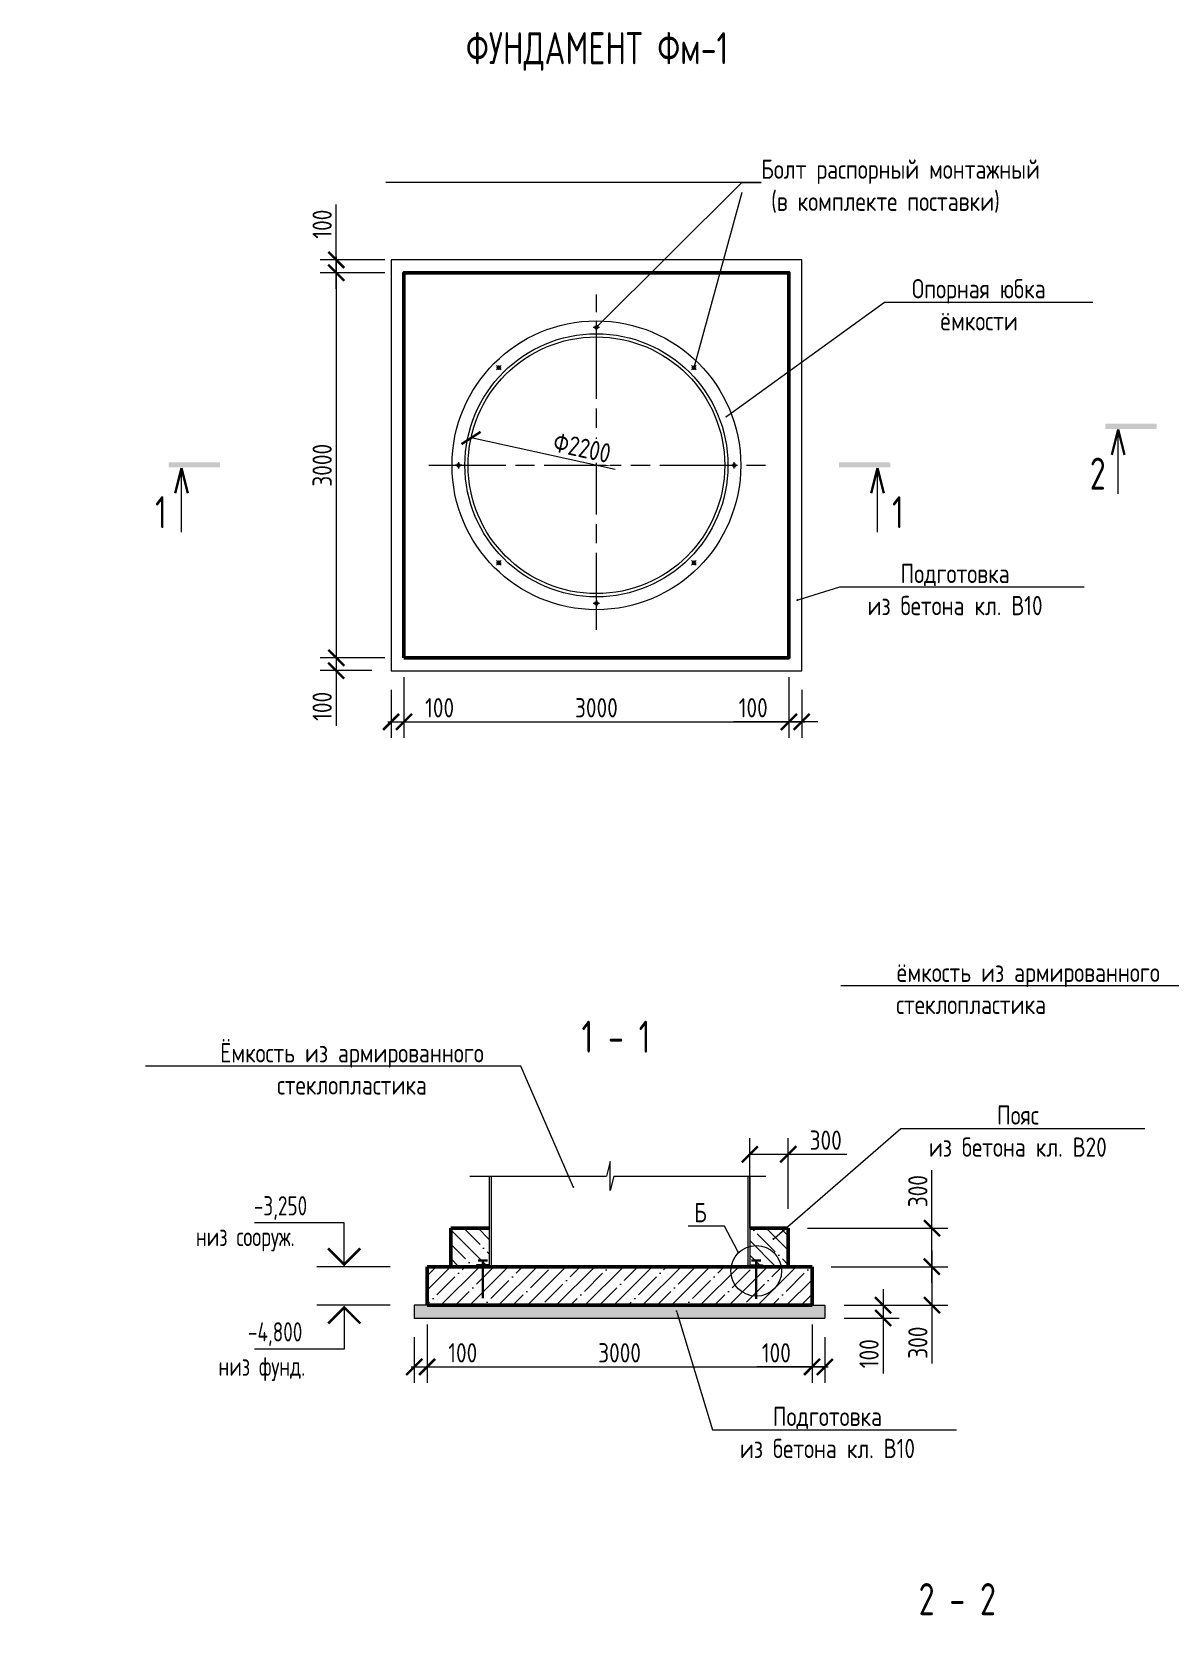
# Model space of a CAD drawing. Header units: millimetres. Extents: x 20530103 to 31271019, y 32092698 to 33532929.
# Drawn here: x 26195478 to 26213219, y 33004966 to 33029835 of the extents above; entities that cross this region are included whole.
import ezdxf
from ezdxf import colors
from ezdxf.entities.mleader import LeaderData, LeaderLine
from ezdxf.enums import TextEntityAlignment as Align
from ezdxf.lldxf.tags import DXFTag
from ezdxf.math import Vec2, Vec3

# ---------------------------------------------------------------- set-up
doc = ezdxf.new("R2010")
doc.units = ezdxf.units.MM
doc.linetypes.add('AM_ISO08W050', pattern=[18, 12, -1.5, 3, -1.5])
doc.styles.add('GOST 2.304', font='GOST.TTF')
tags = doc.linetypes.add('5-2', pattern=[3.5, 2.5, -1]).pattern_tags.tags
tags[6:7] = [DXFTag(74, 4), DXFTag(75, 0), DXFTag(340, '0'), DXFTag(46, 1.0), DXFTag(50, 0.0), DXFTag(44, 0.0), DXFTag(45, 0.0)]
tags[4:5] = [DXFTag(74, 4), DXFTag(75, 0), DXFTag(340, '0'), DXFTag(46, 1.0), DXFTag(50, 0.0), DXFTag(44, 0.0), DXFTag(45, 0.0)]
doc.dimstyles.new('м20', dxfattribs={"dimscale": 100, "dimtxt": 3, "dimasz": 2.5, "dimexe": 2.5, "dimexo": 3, "dimgap": 0.7, "dimtad": 1, "dimdec": 0, "dimlfac": 0.2, "dimtxsty": 'GOST 2.304', "dimblk": 'ARCHTICK', "dimcen": 2.5, "dimdle": 2.5, "dimclrd": 7, "dimclre": 7, "dimclrt": 256, "dimadec": 1, "dimazin": 0, "dimtfac": 1, "dimtdec": 0, "dimtmove": 0, "dimatfit": 3, "dimldrblk": 'NONE', "dimfxl": 1, "dimlwd": 20, "dimlwe": 20, "dimarcsym": 0})
doc.dimstyles.new('м50', dxfattribs={"dimscale": 100, "dimtxt": 3, "dimasz": 2.5, "dimexe": 2.5, "dimexo": 3, "dimgap": 0.7, "dimtad": 1, "dimdec": 0, "dimlfac": 0.5, "dimtxsty": 'GOST 2.304', "dimblk": 'ARCHTICK', "dimcen": 2.5, "dimdle": 2.5, "dimclrd": 7, "dimclre": 7, "dimclrt": 256, "dimadec": 1, "dimazin": 0, "dimtfac": 1, "dimtdec": 0, "dimtmove": 0, "dimatfit": 3, "dimldrblk": 'NONE', "dimfxl": 1, "dimlwd": 20, "dimlwe": 20, "dimarcsym": 0})
pattern_1 = [(135, (23667617, 33541170.13), (-224.506403, -224.506403), []), (135, (23667617, 33541394.64), (-224.506403, -224.506403), [396.875, -79.375, 0, -79.375])]

# ---------------------------------------------------------------- blocks, each defined once
blk = doc.blocks.new('_ArchTick')
at = {"color": 0, "linetype": 'ByBlock', "const_width": 0.15}
blk.add_lwpolyline([(-0.5, -0.5), (0.5, 0.5)], dxfattribs=at)
blk = doc.blocks.new('*D297')
at = {"color": 7, "linetype": 'Continuous', "lineweight": 20, "transparency": 16777216}
for p, q in [((26200222, 33026283), (26200222, 33027144)), ((26200977, 33026283), (26199972, 33026283)), ((26200222, 33025833), (26200222, 33026283)), ((26200977, 33026083), (26199972, 33026083))]:
    blk.add_line(p, q, dxfattribs=at)
at = {"color": 7, "linetype": 'Continuous', "lineweight": 20, "transparency": 16777216, "xscale": 250, "yscale": 250, "zscale": 250}
for p, rotation in [((26200222, 33026283), 90), ((26200222, 33026083), 270)]:
    blk.add_blockref('_ArchTick', p, dxfattribs=dict(at, rotation=rotation))
at = {"linetype": 'Continuous', "lineweight": 20, "transparency": 16777216, "insert": (26200002, 33026839), "char_height": 300, "attachment_point": 5, "rotation": 90, "style": 'GOST 2.304'}
blk.add_mtext('100', dxfattribs=at)
blk = doc.blocks.new('_None')
blk = doc.blocks.new('*D298')
at = {"color": 7, "linetype": 'Continuous', "lineweight": 20, "transparency": 16777216}
for p, q in [((26200977, 33020083), (26199972, 33020083)), ((26200222, 33020083), (26200222, 33019633)), ((26200777, 33019883), (26199972, 33019883)), ((26200222, 33019883), (26200222, 33019021))]:
    blk.add_line(p, q, dxfattribs=at)
at = {"color": 7, "linetype": 'Continuous', "lineweight": 20, "transparency": 16777216, "xscale": 250, "yscale": 250, "zscale": 250}
for p, rotation in [((26200222, 33020083), 90), ((26200222, 33019883), 270)]:
    blk.add_blockref('_ArchTick', p, dxfattribs=dict(at, rotation=rotation))
at = {"linetype": 'Continuous', "lineweight": 20, "transparency": 16777216, "insert": (26200002, 33019327), "char_height": 300, "attachment_point": 5, "rotation": 90, "style": 'GOST 2.304'}
blk.add_mtext('100', dxfattribs=at)
blk = doc.blocks.new('*D299')
at = {"color": 7, "linetype": 'Continuous', "lineweight": 20, "transparency": 16777216}
for p, q in [((26200222, 33026333), (26200222, 33019833)), ((26200977, 33026083), (26199972, 33026083)), ((26200977, 33020083), (26199972, 33020083))]:
    blk.add_line(p, q, dxfattribs=at)
at = {"color": 7, "linetype": 'Continuous', "lineweight": 20, "transparency": 16777216, "xscale": 250, "yscale": 250, "zscale": 250}
for p, rotation in [((26200222, 33026083), 90), ((26200222, 33020083), 270)]:
    blk.add_blockref('_ArchTick', p, dxfattribs=dict(at, rotation=rotation))
at = {"linetype": 'Continuous', "lineweight": 20, "transparency": 16777216, "insert": (26200002, 33023083), "char_height": 300, "attachment_point": 5, "rotation": 90, "style": 'GOST 2.304'}
blk.add_mtext('3000', dxfattribs=at)
blk = doc.blocks.new('*D300')
at = {"color": 7, "linetype": 'Continuous', "lineweight": 20, "transparency": 16777216}
for p, q in [((26201277, 33019783), (26201277, 33018835)), ((26201077, 33019583), (26201077, 33018835)), ((26201077, 33019085), (26201527, 33019085)), ((26201277, 33019085), (26202138, 33019085))]:
    blk.add_line(p, q, dxfattribs=at)
at = {"color": 7, "linetype": 'Continuous', "lineweight": 20, "transparency": 16777216, "xscale": 250, "yscale": 250, "zscale": 250, "rotation": 180}
blk.add_blockref('_ArchTick', (26201077, 33019085), dxfattribs=at)
at = {"color": 7, "linetype": 'Continuous', "lineweight": 20, "transparency": 16777216, "xscale": 250, "yscale": 250, "zscale": 250}
blk.add_blockref('_ArchTick', (26201277, 33019085), dxfattribs=at)
at = {"linetype": 'Continuous', "lineweight": 20, "transparency": 16777216, "insert": (26201833, 33019305), "char_height": 300, "attachment_point": 5, "style": 'GOST 2.304'}
blk.add_mtext('100', dxfattribs=at)
blk = doc.blocks.new('*D301')
at = {"color": 7, "linetype": 'Continuous', "lineweight": 20, "transparency": 16777216}
for p, q in [((26207277, 33019783), (26207277, 33018835)), ((26207477, 33019583), (26207477, 33018835)), ((26207277, 33019085), (26206416, 33019085)), ((26207727, 33019085), (26207277, 33019085))]:
    blk.add_line(p, q, dxfattribs=at)
at = {"color": 7, "linetype": 'Continuous', "lineweight": 20, "transparency": 16777216, "xscale": 250, "yscale": 250, "zscale": 250, "rotation": 180}
blk.add_blockref('_ArchTick', (26207277, 33019085), dxfattribs=at)
at = {"color": 7, "linetype": 'Continuous', "lineweight": 20, "transparency": 16777216, "xscale": 250, "yscale": 250, "zscale": 250}
blk.add_blockref('_ArchTick', (26207477, 33019085), dxfattribs=at)
at = {"linetype": 'Continuous', "lineweight": 20, "transparency": 16777216, "insert": (26206721, 33019305), "char_height": 300, "attachment_point": 5, "style": 'GOST 2.304'}
blk.add_mtext('100', dxfattribs=at)
blk = doc.blocks.new('*D302')
at = {"color": 7, "linetype": 'Continuous', "lineweight": 20, "transparency": 16777216}
for p, q in [((26201277, 33019783), (26201277, 33018835)), ((26207277, 33019783), (26207277, 33018835)), ((26201027, 33019085), (26207527, 33019085))]:
    blk.add_line(p, q, dxfattribs=at)
at = {"color": 7, "linetype": 'Continuous', "lineweight": 20, "transparency": 16777216, "xscale": 250, "yscale": 250, "zscale": 250, "rotation": 180}
blk.add_blockref('_ArchTick', (26201277, 33019085), dxfattribs=at)
at = {"color": 7, "linetype": 'Continuous', "lineweight": 20, "transparency": 16777216, "xscale": 250, "yscale": 250, "zscale": 250}
blk.add_blockref('_ArchTick', (26207277, 33019085), dxfattribs=at)
at = {"linetype": 'Continuous', "lineweight": 20, "transparency": 16777216, "insert": (26204277, 33019305), "char_height": 300, "attachment_point": 5, "style": 'GOST 2.304'}
blk.add_mtext('3000', dxfattribs=at)
blk = doc.blocks.new('_Dot')
at = {"color": 0, "linetype": 'ByBlock', "lineweight": -2}
blk.add_line((-0.5, 0), (-1, 0), dxfattribs=at)
at = {"color": 0, "linetype": 'ByBlock', "const_width": 0.5}
blk.add_lwpolyline([(-0.25, 0, 1), (0.25, 0, 1)], format="xyb", close=True, dxfattribs=at)
blk = doc.blocks.new('*D320')
at = {"color": 7, "linetype": 'Continuous', "lineweight": 20, "transparency": 16777216}
for p, q in [((26201638, 33009697), (26201638, 33008785)), ((26207638, 33009697), (26207638, 33008785)), ((26201388, 33009035), (26207888, 33009035))]:
    blk.add_line(p, q, dxfattribs=at)
at = {"color": 7, "linetype": 'Continuous', "lineweight": 20, "transparency": 16777216, "xscale": 250, "yscale": 250, "zscale": 250, "rotation": 180}
blk.add_blockref('_ArchTick', (26201638, 33009035), dxfattribs=at)
at = {"color": 7, "linetype": 'Continuous', "lineweight": 20, "transparency": 16777216, "xscale": 250, "yscale": 250, "zscale": 250}
blk.add_blockref('_ArchTick', (26207638, 33009035), dxfattribs=at)
at = {"linetype": 'Continuous', "lineweight": 20, "transparency": 16777216, "insert": (26204638, 33009255), "char_height": 300, "attachment_point": 5, "style": 'GOST 2.304'}
blk.add_mtext('3000', dxfattribs=at)
blk = doc.blocks.new('*D321')
at = {"color": 7, "linetype": 'Continuous', "lineweight": 20, "transparency": 16777216}
for p, q in [((26207638, 33009697), (26207638, 33008785)), ((26207838, 33009497), (26207838, 33008785)), ((26207638, 33009035), (26206777, 33009035)), ((26207838, 33009035), (26207388, 33009035))]:
    blk.add_line(p, q, dxfattribs=at)
at = {"color": 7, "linetype": 'Continuous', "lineweight": 20, "transparency": 16777216, "xscale": 250, "yscale": 250, "zscale": 250, "rotation": 180}
blk.add_blockref('_ArchTick', (26207638, 33009035), dxfattribs=at)
at = {"color": 7, "linetype": 'Continuous', "lineweight": 20, "transparency": 16777216, "xscale": 250, "yscale": 250, "zscale": 250}
blk.add_blockref('_ArchTick', (26207838, 33009035), dxfattribs=at)
at = {"linetype": 'Continuous', "lineweight": 20, "transparency": 16777216, "insert": (26207082, 33009255), "char_height": 300, "attachment_point": 5, "style": 'GOST 2.304'}
blk.add_mtext('100', dxfattribs=at)
blk = doc.blocks.new('*D322')
at = {"color": 7, "linetype": 'Continuous', "lineweight": 20, "transparency": 16777216}
for p, q in [((26201638, 33009697), (26201638, 33008785)), ((26201438, 33009497), (26201438, 33008785)), ((26201438, 33009035), (26201888, 33009035)), ((26201638, 33009035), (26202500, 33009035))]:
    blk.add_line(p, q, dxfattribs=at)
at = {"color": 7, "linetype": 'Continuous', "lineweight": 20, "transparency": 16777216, "xscale": 250, "yscale": 250, "zscale": 250, "rotation": 180}
blk.add_blockref('_ArchTick', (26201438, 33009035), dxfattribs=at)
at = {"color": 7, "linetype": 'Continuous', "lineweight": 20, "transparency": 16777216, "xscale": 250, "yscale": 250, "zscale": 250}
blk.add_blockref('_ArchTick', (26201638, 33009035), dxfattribs=at)
at = {"linetype": 'Continuous', "lineweight": 20, "transparency": 16777216, "insert": (26202194, 33009255), "char_height": 300, "attachment_point": 5, "style": 'GOST 2.304'}
blk.add_mtext('100', dxfattribs=at)
blk = doc.blocks.new('*D323')
at = {"color": 7, "linetype": 'Continuous', "lineweight": 20, "transparency": 16777216}
for p, q in [((26209507, 33010847), (26209507, 33009997)), ((26207938, 33010597), (26209757, 33010597)), ((26208138, 33009997), (26209757, 33009997)), ((26209507, 33009997), (26209507, 33009086))]:
    blk.add_line(p, q, dxfattribs=at)
at = {"color": 7, "linetype": 'Continuous', "lineweight": 20, "transparency": 16777216, "xscale": 250, "yscale": 250, "zscale": 250}
for p, rotation in [((26209507, 33010597), 90), ((26209507, 33009997), 270)]:
    blk.add_blockref('_ArchTick', p, dxfattribs=dict(at, rotation=rotation))
at = {"linetype": 'Continuous', "lineweight": 20, "transparency": 16777216, "insert": (26209287, 33009413), "char_height": 300, "attachment_point": 5, "rotation": 90, "style": 'GOST 2.304'}
blk.add_mtext('300', dxfattribs=at)
blk = doc.blocks.new('*D303')
at = {"color": 7, "linetype": 'Continuous', "lineweight": 20, "transparency": 16777216}
for p, q in [((26208746, 33010247), (26208746, 33009797)), ((26208138, 33009997), (26208996, 33009997)), ((26208138, 33009797), (26208996, 33009797)), ((26208746, 33009797), (26208746, 33008935))]:
    blk.add_line(p, q, dxfattribs=at)
at = {"color": 7, "linetype": 'Continuous', "lineweight": 20, "transparency": 16777216, "xscale": 250, "yscale": 250, "zscale": 250}
for p, rotation in [((26208746, 33009997), 90), ((26208746, 33009797), 270)]:
    blk.add_blockref('_ArchTick', p, dxfattribs=dict(at, rotation=rotation))
at = {"linetype": 'Continuous', "lineweight": 20, "transparency": 16777216, "insert": (26208526, 33009241), "char_height": 300, "attachment_point": 5, "rotation": 90, "style": 'GOST 2.304'}
blk.add_mtext('100', dxfattribs=at)
blk = doc.blocks.new('*D304')
at = {"color": 7, "linetype": 'Continuous', "lineweight": 20, "transparency": 16777216}
for p, q in [((26209507, 33011197), (26209507, 33012101)), ((26207568, 33011197), (26209757, 33011197)), ((26209507, 33010347), (26209507, 33011197)), ((26207938, 33010597), (26209757, 33010597))]:
    blk.add_line(p, q, dxfattribs=at)
at = {"color": 7, "linetype": 'Continuous', "lineweight": 20, "transparency": 16777216, "xscale": 250, "yscale": 250, "zscale": 250}
for p, rotation in [((26209507, 33011197), 90), ((26209507, 33010597), 270)]:
    blk.add_blockref('_ArchTick', p, dxfattribs=dict(at, rotation=rotation))
at = {"linetype": 'Continuous', "lineweight": 20, "transparency": 16777216, "insert": (26209287, 33011774), "char_height": 300, "attachment_point": 5, "rotation": 90, "style": 'GOST 2.304'}
blk.add_mtext('300', dxfattribs=at)
blk = doc.blocks.new('*D305')
at = {"color": 7, "linetype": 'Continuous', "lineweight": 20, "transparency": 16777216}
for p, q in [((26206668, 33011197), (26206668, 33012598)), ((26207268, 33011497), (26207268, 33012598)), ((26206668, 33012348), (26207518, 33012348)), ((26207268, 33012348), (26208179, 33012348))]:
    blk.add_line(p, q, dxfattribs=at)
at = {"color": 7, "linetype": 'Continuous', "lineweight": 20, "transparency": 16777216, "xscale": 250, "yscale": 250, "zscale": 250, "rotation": 180}
blk.add_blockref('_ArchTick', (26206668, 33012348), dxfattribs=at)
at = {"color": 7, "linetype": 'Continuous', "lineweight": 20, "transparency": 16777216, "xscale": 250, "yscale": 250, "zscale": 250}
blk.add_blockref('_ArchTick', (26207268, 33012348), dxfattribs=at)
at = {"linetype": 'Continuous', "lineweight": 20, "transparency": 16777216, "insert": (26207851, 33012568), "char_height": 300, "attachment_point": 5, "style": 'GOST 2.304'}
blk.add_mtext('300', dxfattribs=at)
blk = doc.blocks.new('отметка уровня')
at = {"lineweight": 20}
for p, q in [((1838344, -451214), (1838344, -450564)), ((1838344, -450564), (1839744, -450564))]:
    blk.add_line(p, q, dxfattribs=at)
at = {"color": 0, "const_width": 40}
blk.add_lwpolyline([(1838094, -450964), (1838344, -451214), (1838594, -450964)], dxfattribs=at)
blk = doc.blocks.new('*D318')
at = {"color": 7, "linetype": 'Continuous', "lineweight": 20, "transparency": 16777216}
blk.add_line((26204568, 33023019), (26202323, 33023508), dxfattribs=at)
at = {"color": 7, "linetype": 'Continuous', "lineweight": 20, "transparency": 16777216, "xscale": 250, "yscale": 250, "zscale": 250, "rotation": 167.7305021859053}
blk.add_blockref('_ArchTick', (26202323, 33023508), dxfattribs=at)
at = {"linetype": 'Continuous', "lineweight": 20, "transparency": 16777216, "insert": (26204054, 33023356), "char_height": 300, "attachment_point": 5, "rotation": 347.7305, "style": 'GOST 2.304', "bg_fill": 3, "box_fill_scale": 1.1, "bg_fill_color": 256, "bg_fill_true_color": 13158600, "bg_fill_transparency": 0}
blk.add_mtext('Ф2200', dxfattribs=at)

msp = doc.modelspace()

# ---------------------------------------------------------------- hatches: boundary and pattern name
at = {"linetype": 'Continuous', "lineweight": 20}
h = msp.add_hatch(color=7, dxfattribs=at)
h.dxf.hatch_style = 1
h.paths.add_polyline_path([(26212210.9945, 33023729.9316), (26212210.9945, 33023649.9316), (26213010.9945, 33023649.9316), (26213010.9945, 33023729.9316)])
h = msp.add_hatch(color=7, dxfattribs=at)
h.dxf.hatch_style = 1
h.paths.add_polyline_path([(26197609.1665, 33023128.8992), (26197609.1665, 33023048.8992), (26198409.1665, 33023048.8992), (26198409.1665, 33023128.8992)])
h = msp.add_hatch(color=7, dxfattribs=at)
h.dxf.hatch_style = 1
h.paths.add_polyline_path([(26208857.568, 33023128.8992), (26208857.568, 33023048.8992), (26208057.568, 33023048.8992), (26208057.568, 33023128.8992)])
at = {"linetype": 'Continuous', "lineweight": 13}
h = msp.add_hatch(dxfattribs=at)
h.set_pattern_fill('ANSI35', scale=50, angle=90)
h.set_pattern_definition(pattern_1)
h.paths.add_polyline_path([(26202608.1048, 33011196.7247), (26202608.1048, 33010626.7247), (26202408.1048, 33010626.7247), (26202408.1048, 33010596.7247), (26202008.1048, 33010596.7247), (26202008.1048, 33011196.7247)])
h = msp.add_hatch(dxfattribs=at)
h.set_pattern_fill('ANSI35', scale=50, angle=90)
h.set_pattern_definition(pattern_1)
h.paths.add_polyline_path([(26206668.1048, 33011196.7247), (26206668.1048, 33010626.7247), (26206868.1048, 33010626.7247), (26206868.1048, 33010596.7247), (26207268.1048, 33010596.7247), (26207268.1048, 33011196.7247)])
h = msp.add_hatch(dxfattribs=at)
h.set_pattern_fill('ANSI35', scale=50)
h.set_pattern_definition([(45, (23667617, 33541170.13), (-224.506403, 224.506403), []), (45, (23667841.5, 33541170.13), (-224.506403, 224.506403), [396.875, -79.375, 0, -79.375])])
h.paths.add_polyline_path([(26201638.1048, 33010596.7247), (26201638.1048, 33009996.7247), (26207638.1048, 33009996.7247), (26207638.1048, 33010596.7247)])
at = {"linetype": 'Continuous', "lineweight": 15}
h = msp.add_hatch(dxfattribs=at)
h.set_pattern_fill('AR-CONC', scale=1.5)
h.set_pattern_definition([(50, (24230522.67, 33351471.94), (273.277003, -23.908628), [28.575, -314.325]), (355, (24230522.67, 33351471.94), (-52.865132, 286.585268), [22.86, -251.460876]), (100.451445, (24230545.44, 33351469.95), (220.41187, 262.676628), [24.285013, -267.135367]), (46.1842, (24230522.67, 33351548.14), (406.61856, -63.06349), [42.8625, -471.4875]), (96.635558, (24230556.56, 33351542.9), (356.1062, 371.13919), [36.427535, -400.70341]), (351.18415, (24230522.67, 33351548.14), (356.1062, 371.13919), [34.28995, -377.1896]), (21, (24230560.77, 33351529.1), (227.421587, -153.397797), [28.575, -314.325]), (326, (24230560.77, 33351529.1), (92.703043, 276.28195), [22.86, -251.46]), (71.451445, (24230579.72, 33351516.3), (320.12463, 122.884153), [24.285013, -267.134906]), (37.5, (24230522.67, 33351471.94), (4.632905, 126.8325583), [0, -248.412, 0, -255.27, 0, -252.4125]), (7.5, (24230522.67, 33351471.94), (100.229494, 150.270862), [0, -145.542, 0, -242.697, 0, -96.2025]), (327.5, (24230437.71, 33351471.94), (203.385893, -8.593116), [0, -95.25, 0, -297.18, 0, -394.335]), (317.5, (24230399.6, 33351471.94), (222.193772, 38.139737), [0, -123.825, 0, -197.358, 0, -280.035])])
h.paths.add_polyline_path([(26207838.1048, 33009796.7247), (26207838.1048, 33009996.7247), (26207638.1048, 33009996.7247), (26201638.1048, 33009996.7247), (26201438.1048, 33009996.7247), (26201438.1048, 33009796.7247)])

# ---------------------------------------------------------------- linework, layer by layer
at = {"color": 7, "linetype": 'Continuous', "lineweight": 20}
for p, q in [((26206545.6976, 33027333.3083), (26205797.2294, 33024603.1313)), ((26204226.9498, 33025232.8517), (26204326.9498, 33025232.8517)), ((26204276.9498, 33025182.8517), (26204276.9498, 33025282.8517)), ((26202792.0256, 33024638.4866), (26202721.3149, 33024567.776)), ((26202792.0256, 33024567.776), (26202721.3149, 33024638.4866)), ((26205761.8741, 33024638.4866), (26205832.5848, 33024567.776)), ((26205761.8741, 33024567.776), (26205832.5848, 33024638.4866)), ((26212410.9945, 33022639.5353), (26212410.9945, 33023639.5353)), ((26197809.1665, 33022038.5029), (26197809.1665, 33023038.5029)), ((26202176.9498, 33023082.8517), (26202076.9498, 33023082.8517)), ((26202126.9498, 33023132.8517), (26202126.9498, 33023032.8517)), ((26206376.9498, 33023082.8517), (26206476.9498, 33023082.8517)), ((26206426.9498, 33023032.8517), (26206426.9498, 33023132.8517)), ((26208657.568, 33022038.5029), (26208657.568, 33023038.5029)), ((26202792.0256, 33021527.2168), (26202721.3149, 33021597.9275)), ((26202792.0256, 33021597.9275), (26202721.3149, 33021527.2168)), ((26205761.8741, 33021527.2168), (26205832.5848, 33021597.9275)), ((26205761.8741, 33021597.9275), (26205832.5848, 33021527.2168)), ((26204276.9498, 33020982.8517), (26204276.9498, 33020882.8517)), ((26204226.9498, 33020932.8517), (26204326.9498, 33020932.8517)), ((26202303.593, 33012009.4669), (26204435.0176, 33012009.4669)), ((26204547.2442, 33012009.4669), (26206919.2253, 33012009.4669)), ((26201061.701, 33010596.7247), (26199919.2643, 33010596.7247)), ((26201061.701, 33009996.7247), (26199919.2643, 33009996.7247)), ((26201638.1048, 33009996.7247), (26201438.1048, 33009996.7247)), ((26201438.1048, 33009996.7247), (26201438.1048, 33009796.7247)), ((26201438.1048, 33009796.7247), (26207838.1048, 33009796.7247)), ((26207638.1048, 33009996.7247), (26207838.1048, 33009996.7247)), ((26207838.1048, 33009996.7247), (26207838.1048, 33009796.7247))]:
    msp.add_line(p, q, dxfattribs=at)
at = {"color": 7, "linetype": 'AM_ISO08W050', "lineweight": 20, "ltscale": 100}
for p, q in [((26204276.9498, 33020516.9216), (26204276.9498, 33025741.4994)), ((26201664.7178, 33023082.8517), (26206924.4537, 33023082.8517))]:
    msp.add_line(p, q, dxfattribs=at)
at = {"color": 7, "linetype": 'Continuous', "lineweight": 30}
for p, q in [((26212410.9945, 33023639.5353), (26212310.9945, 33023247.3915)), ((26212410.9945, 33023639.5353), (26212510.9945, 33023247.3915)), ((26197809.1665, 33023038.5029), (26197709.1665, 33022646.3591)), ((26197809.1665, 33023038.5029), (26197909.1665, 33022646.3591)), ((26208657.568, 33023038.5029), (26208557.568, 33022646.3591)), ((26208657.568, 33023038.5029), (26208757.568, 33022646.3591)), ((26202436.1776, 33010692.3579), (26202580.0321, 33010692.3579)), ((26202508.1048, 33010692.3579), (26202508.1048, 33010104.8901)), ((26206840.0321, 33010692.3579), (26206696.1776, 33010692.3579)), ((26206768.1048, 33010692.3579), (26206768.1048, 33010094.8282))]:
    msp.add_line(p, q, dxfattribs=at)
at = {"color": 7, "linetype": '5-2', "lineweight": 20, "ltscale": 100}
for p, q in [((26202608.1048, 33011994.825), (26202608.1048, 33010626.7247)), ((26202638.1048, 33011994.825), (26202638.1048, 33010596.7247)), ((26206638.1048, 33011994.825), (26206638.1048, 33010596.7247)), ((26206668.1048, 33011994.825), (26206668.1048, 33010626.7247)), ((26202408.1048, 33010626.7247), (26202408.1048, 33010596.7247)), ((26202608.1048, 33010626.7247), (26202408.1048, 33010626.7247)), ((26206668.1048, 33010626.7247), (26206868.1048, 33010626.7247)), ((26206868.1048, 33010626.7247), (26206868.1048, 33010596.7247))]:
    msp.add_line(p, q, dxfattribs=at)
at = {"color": 7, "linetype": 'Continuous', "lineweight": 50}
for p, q in [((26202608.1048, 33011196.7247), (26202008.1048, 33011196.7247)), ((26202008.1048, 33011196.7247), (26202008.1048, 33010596.7247)), ((26206668.1048, 33011196.7247), (26207268.1048, 33011196.7247)), ((26207268.1048, 33011196.7247), (26207268.1048, 33010596.7247)), ((26201638.1048, 33010596.7247), (26207638.1048, 33010596.7247)), ((26201638.1048, 33010596.7247), (26201638.1048, 33009996.7247)), ((26207638.1048, 33010596.7247), (26207638.1048, 33009996.7247)), ((26201638.1048, 33009996.7247), (26207638.1048, 33009996.7247))]:
    msp.add_line(p, q, dxfattribs=at)
at = {"color": 7, "linetype": 'Continuous', "lineweight": 20}
msp.add_lwpolyline([(26201076.9498, 33019882.8517), (26207476.9498, 33019882.8517), (26207476.9498, 33026282.8517), (26201076.9498, 33026282.8517)], close=True, dxfattribs=at)
at = {"color": 7, "linetype": 'Continuous', "lineweight": 50}
msp.add_lwpolyline([(26201276.9498, 33020082.8517), (26207276.9498, 33020082.8517), (26207276.9498, 33026082.8517), (26201276.9498, 33026082.8517)], close=True, dxfattribs=at)
at = {"color": 7, "linetype": 'ByBlock', "lineweight": 20, "ltscale": 100}
msp.add_lwpolyline([(26204547.2442, 33012009.4669), (26204491.1309, 33011784.4669), (26204491.1309, 33012234.4669), (26204435.0176, 33012009.4669)], dxfattribs=at)
at = {"color": 7, "linetype": 'Continuous', "lineweight": 20}
msp.add_lwpolyline([(26200346.92, 33009962.3458), (26200346.92, 33009312.3458), (26198946.92, 33009312.3458)], dxfattribs=at)
at = {"color": 7, "linetype": '5-2', "lineweight": 20, "ltscale": 100}
for radius in [2250, 2050, 2000]:
    msp.add_circle((26204276.9498, 33023082.8517), radius, dxfattribs=at)
at = {"color": 7, "linetype": 'Continuous', "lineweight": 30}
for centre in [(26204276.9498, 33025232.8517), (26202756.6703, 33024603.1313), (26205797.2294, 33024603.1313), (26202126.9498, 33023082.8517), (26206426.9498, 33023082.8517), (26202756.6703, 33021562.5721), (26205797.2294, 33021562.5721), (26204276.9498, 33020932.8517)]:
    msp.add_circle(centre, 20, dxfattribs=at)
at = {"color": 7, "linetype": 'Continuous', "lineweight": 20}
msp.add_circle((26206768.1048, 33010531.2351), 395.7118, dxfattribs=at)

# ---------------------------------------------------------------- block references
at = {"color": 7, "linetype": 'Continuous', "lineweight": 20, "xscale": -1}
msp.add_blockref('отметка уровня', (28038690.8448, 33461845.0259), dxfattribs=at)
at = {"color": 7, "linetype": 'Continuous', "lineweight": 20, "rotation": 180}
msp.add_blockref('отметка уровня', (28038690.8448, 32558748.4235), dxfattribs=at)

# ---------------------------------------------------------------- texts
at = {"color": 7, "lineweight": 20, "style": 'GOST 2.304', "width": 0.9}
for s, p in [('ФУНДАМЕНТ Фм-1', (26204287.0829, 33029331.2342)), ('2', (26212091.8079, 33022702.2382)), ('1', (26197489.9799, 33022101.2057)), ('1', (26208976.7546, 33022101.2057)), ('1 - 1', (26204581.4997, 33013929.0476)), ('2 - 2', (26209902.7194, 33005167.5078))]:
    msp.add_text(s, height=500, dxfattribs=at).set_placement(p, align=Align.CENTER)
at = {"color": 7, "linetype": 'Continuous', "lineweight": 25, "style": 'GOST 2.304', "width": 0.9}
for s, p in [('-3,250', (26198937.4059, 33011545.4159)), ('низ сооруж.', (26198034.328, 33011066.784)), ('-4,800', (26198845.6794, 33009581.1081)), ('низ фунд.', (26198386.4532, 33009046.4643))]:
    msp.add_text(s, height=300, dxfattribs=at).set_placement(p, align=Align.MIDDLE_LEFT)

# ---------------------------------------------------------------- dimensions: what is measured, and where the dimension line sits
at = {"color": 7, "linetype": 'Continuous', "lineweight": 20}
for base, p2, picture, middle in [((26200221.6007, 33026282.8517), (26201276.9498, 33026282.8517), '*D297', (26200001.6007, 33026838.566)), ((26200221.6007, 33020082.8517), (26201276.9498, 33020082.8517), '*D299', (26200001.6007, 33023082.8517))]:
    dim = msp.add_linear_dim(base=base, p1=(26201276.9498, 33026082.8517), p2=p2, angle=90, dimstyle='м20', override={"dimlfac": 0.5}, dxfattribs=at)
    dim.commit()
    dim.dimension.update_dxf_attribs({"geometry": picture, "text_midpoint": middle})
dim = msp.add_linear_dim(base=(26200221.6007, 33020082.8517), p1=(26201076.9498, 33019882.8517), p2=(26201276.9498, 33020082.8517), angle=90, dimstyle='м20', override={"dimlfac": 0.5}, dxfattribs=at)
dim.commit()
dim.dimension.update_dxf_attribs({"geometry": '*D298', "text_midpoint": (26200221.6007, 33019327.1374), "dimtype": 160})
dim = msp.add_linear_dim(base=(26201076.9498, 33019085.2813), p1=(26201276.9498, 33020082.8517), p2=(26201076.9498, 33019882.8517), dimstyle='м20', override={"dimlfac": 0.5}, dxfattribs=at)
dim.commit()
dim.dimension.update_dxf_attribs({"geometry": '*D300', "text_midpoint": (26201832.6641, 33019085.2813), "dimtype": 160})
for p1, picture, middle in [((26201276.9498, 33020082.8517), '*D302', (26204276.9498, 33019305.2813)), ((26207476.9498, 33019882.8517), '*D301', (26206721.2356, 33019305.2813))]:
    dim = msp.add_linear_dim(base=(26207276.9498, 33019085.2813), p1=p1, p2=(26207276.9498, 33020082.8517), dimstyle='м20', override={"dimlfac": 0.5}, dxfattribs=at)
    dim.commit()
    dim.dimension.update_dxf_attribs({"geometry": picture, "text_midpoint": middle})
for base, p1, p2, picture, middle in [((26206668.1048, 33012348.249), (26207268.1048, 33011196.7247), (26206668.1048, 33010896.7247), '*D305', (26207851.3548, 33012348.249)), ((26201438.1048, 33009035.2564), (26201638.1048, 33009996.7247), (26201438.1048, 33009796.7247), '*D322', (26202193.8191, 33009035.2564)), ((26207838.1048, 33009035.2564), (26207638.1048, 33009996.7247), (26207838.1048, 33009796.7247), '*D321', (26207082.3905, 33009035.2564))]:
    dim = msp.add_linear_dim(base=base, p1=p1, p2=p2, dimstyle='м50', dxfattribs=at)
    dim.commit()
    dim.dimension.update_dxf_attribs({"geometry": picture, "text_midpoint": middle, "dimtype": 160})
for base, p1, p2, picture, middle in [((26209506.5942, 33011196.7247), (26207638.1048, 33010596.7247), (26207268.1048, 33011196.7247), '*D304', (26209286.5942, 33011773.9747)), ((26208746.1374, 33009796.7247), (26207838.1048, 33009996.7247), (26207838.1048, 33009796.7247), '*D303', (26208526.1374, 33009241.0105))]:
    dim = msp.add_linear_dim(base=base, p1=p1, p2=p2, angle=90, dimstyle='м50', dxfattribs=at)
    dim.commit()
    dim.dimension.update_dxf_attribs({"geometry": picture, "text_midpoint": middle})
dim = msp.add_linear_dim(base=(26209506.5942, 33009996.7247), p1=(26207638.1048, 33010596.7247), p2=(26207838.1048, 33009996.7247), angle=90, text='300', dimstyle='м50', dxfattribs=at)
dim.commit()
dim.dimension.update_dxf_attribs({"geometry": '*D323', "text_midpoint": (26209506.5942, 33009413.4747), "dimtype": 160})
dim = msp.add_linear_dim(base=(26207638.1048, 33009035.2564), p1=(26201638.1048, 33009996.7247), p2=(26207638.1048, 33009996.7247), text='3000', dimstyle='м50', dxfattribs=at)
dim.commit()
dim.dimension.update_dxf_attribs({"geometry": '*D320', "text_midpoint": (26204638.1048, 33009255.2564)})

# ---------------------------------------------------------------- leaders
ml = msp.add_multileader_mtext('Standard', dxfattribs=at)
ml.set_content('Болт распорный монтажный\\P (в комплекте поставки)', color=84, style='GOST 2.304')
ml.set_leader_properties(linetype='Continuous', lineweight=20)
ml.set_arrow_properties(name='NONE')
ml.build(insert=Vec2(0, 0))
ml.multileader.update_dxf_attribs({"text_left_attachment_type": 6, "text_right_attachment_type": 6, "dogleg_length": 3, "arrow_head_size": 30, "scale": 100})
ctx = ml.context
ctx.base_point, ctx.scale, ctx.char_height, ctx.arrow_head_size, ctx.landing_gap_size, ctx.plane_origin = Vec3(26206845.6976, 33027486.131), 100, 300, 30, 0, Vec3(26204689.7208, 33026519.1385)
ctx.left_attachment, ctx.right_attachment = 6, 6
notes = []
notes.append((ctx, [(0, (1, 1, 0), (26206545.6976, 33027486.131), (1, 0), 300, [(0, [(26204276.9498, 33025232.8517)], 0, [])])]))
ctx.mtext.insert, ctx.mtext.width, ctx.mtext.defined_height, ctx.mtext.flow_direction = Vec3(26206845.6976, 33027846.131), 5663.07798, 1542.8226, 5
ml = msp.add_multileader_mtext('Standard', dxfattribs=at)
ml.set_content('Опорная юбка\\Pёмкости', color=84, style='GOST 2.304')
ml.set_leader_properties(linetype='Continuous', lineweight=20)
ml.set_arrow_properties(name='DOT')
ml.build(insert=Vec2(0, 0))
ml.multileader.update_dxf_attribs({"text_left_attachment_type": 6, "text_right_attachment_type": 6, "dogleg_length": 3, "arrow_head_size": 30, "scale": 100})
ctx = ml.context
ctx.base_point, ctx.scale, ctx.char_height, ctx.arrow_head_size, ctx.landing_gap_size, ctx.plane_origin = Vec3(26209069.556, 33025623.7592), 100, 300, 30, 0, Vec3(26203442.4679, 33020888.9749)
ctx.left_attachment, ctx.right_attachment, ctx.text_align_type = 6, 6, 1
notes.append((ctx, [(0, (1, 1, 0), (26208769.556, 33025623.7592), (1, 0), 300, [(0, [(26206302.9886, 33023841.5496)], 0, [])])]))
ctx.mtext.insert, ctx.mtext.alignment, ctx.mtext.flow_direction = Vec3(26210237.306, 33025983.7592), 2, 5
ml = msp.add_multileader_mtext('Standard', dxfattribs=at)
ml.set_content('Подготовка\\Pиз бетона кл. В10', color=84, style='GOST 2.304')
ml.set_leader_properties(linetype='Continuous', lineweight=20)
ml.set_arrow_properties(name='DOT')
ml.build(insert=Vec2(0, 0))
ml.multileader.update_dxf_attribs({"text_left_attachment_type": 6, "text_right_attachment_type": 6, "dogleg_length": 3, "arrow_head_size": 30, "scale": 100})
ctx = ml.context
ctx.base_point, ctx.scale, ctx.char_height, ctx.arrow_head_size, ctx.landing_gap_size, ctx.plane_origin = Vec3(26208373.3626, 33021187.2175), 100, 300, 30, 0, Vec3(26206791.8421, 33021357.3679)
ctx.left_attachment, ctx.right_attachment, ctx.text_align_type = 6, 6, 1
notes.append((ctx, [(0, (1, 1, 0), (26208073.3626, 33021187.2175), (1, 0), 300, [(0, [(26207409.0775, 33020982.7651)], 0, [])])]))
ctx.mtext.insert, ctx.mtext.alignment, ctx.mtext.flow_direction = Vec3(26209867.3294, 33021547.2175), 2, 5
ml = msp.add_multileader_mtext('Standard', dxfattribs=at)
ml.set_content('А', color=84, style='GOST 2.304')
ml.set_leader_properties(linetype='Continuous', lineweight=20)
ml.set_arrow_properties(name='NONE')
ml.build(insert=Vec2(0, 0))
ml.multileader.update_dxf_attribs({"text_left_attachment_type": 6, "text_right_attachment_type": 6, "dogleg_length": 3, "arrow_head_size": 30, "scale": 100})
ctx = ml.context
ctx.base_point, ctx.scale, ctx.char_height, ctx.arrow_head_size, ctx.landing_gap_size, ctx.plane_origin = Vec3(26219799.0733, 33018869.0174), 100, 500, 30, 0, Vec3(26214048.7696, 33012733.6498)
ctx.left_attachment, ctx.right_attachment, ctx.text_align_type = 6, 6, 1
notes.append((ctx, [(1, (1, 1, 0), (26219499.0733, 33018869.0174), (1, 0), 300, [(0, [(26218484.6458, 33021152.4985)], 0, [])])]))
ctx.mtext.insert, ctx.mtext.width, ctx.mtext.defined_height, ctx.mtext.alignment, ctx.mtext.flow_direction = Vec3(26219956.5733, 33019469.0174), 456.997942, 939.3198, 2, 5
ml = msp.add_multileader_mtext('Standard', dxfattribs=at)
ml.set_content('ёмкость из армированного\\Pстеклопластика', color=84, style='GOST 2.304')
ml.set_leader_properties(linetype='Continuous', lineweight=20)
ml.set_arrow_properties(name='NONE')
ml.build(insert=Vec2(0, 0))
ml.multileader.update_dxf_attribs({"text_left_attachment_type": 6, "text_right_attachment_type": 6, "dogleg_length": 3, "arrow_head_size": 30, "scale": 100})
ctx = ml.context
ctx.base_point, ctx.scale, ctx.char_height, ctx.arrow_head_size, ctx.landing_gap_size, ctx.plane_origin = Vec3(26209538.9202, 33014972.9333), 100, 300, 30, 0, Vec3(26214067.0023, 33019358.6906)
ctx.left_attachment, ctx.right_attachment = 6, 6
notes.append((ctx, [(0, (1, 1, 0), (26213921.063, 33014972.9333), (-1, 0), 300, [(0, [(26214443.5163, 33013768.516)], 0, [])])]))
ctx.mtext.insert, ctx.mtext.flow_direction = Vec3(26208949.8232, 33015332.9333), 5
ml = msp.add_multileader_mtext('Standard', dxfattribs=at)
ml.set_content('{\\C0;Опорная юбка ёмкости}', color=84, style='GOST 2.304')
ml.set_leader_properties(linetype='Continuous', lineweight=20)
ml.set_arrow_properties(name='NONE')
ml.build(insert=Vec2(0, 0))
ml.multileader.update_dxf_attribs({"text_left_attachment_type": 6, "text_right_attachment_type": 6, "dogleg_length": 3, "arrow_head_size": 30, "scale": 100})
ctx = ml.context
ctx.base_point, ctx.scale, ctx.char_height, ctx.arrow_head_size, ctx.landing_gap_size, ctx.plane_origin = Vec3(26217673.5249, 33014341.814), 100, 300, 30, 0, Vec3(26230680.9017, 33017519.0854)
ctx.left_attachment, ctx.right_attachment, ctx.text_align_type = 6, 6, 1
notes.append((ctx, [(1, (1, 1, 0), (26217373.5249, 33014341.814), (1, 0), 300, [(0, [(26215760.3806, 33011562.0031)], 0, [])])]))
ctx.mtext.insert, ctx.mtext.width, ctx.mtext.alignment, ctx.mtext.flow_direction = Vec3(26218841.2749, 33014701.814), 2823.818146, 2, 5
ml = msp.add_multileader_mtext('Standard', dxfattribs=at)
ml.set_content('Ёмкость из армированного\\Pстеклопластика', color=84, style='GOST 2.304')
ml.set_leader_properties(linetype='Continuous', lineweight=20)
ml.set_arrow_properties(name='DOT')
ml.build(insert=Vec2(0, 0))
ml.multileader.update_dxf_attribs({"text_left_attachment_type": 6, "text_right_attachment_type": 6, "dogleg_length": 3, "arrow_head_size": 30, "scale": 100})
ctx = ml.context
ctx.base_point, ctx.scale, ctx.char_height, ctx.arrow_head_size, ctx.landing_gap_size, ctx.plane_origin = Vec3(26198717.5114, 33013718.5754), 100, 300, 30, 0, Vec3(26203245.3793, 33018098.6232)
ctx.left_attachment, ctx.right_attachment, ctx.text_align_type = 6, 6, 1
notes.append((ctx, [(0, (1, 1, 0), (26203099.44, 33013718.5754), (-1, 0), 300, [(0, [(26203916.4577, 33011839.5885)], 0, [])])]))
ctx.mtext.insert, ctx.mtext.alignment, ctx.mtext.flow_direction = Vec3(26200467.315, 33014078.5754), 2, 5
ml = msp.add_multileader_mtext('Standard', dxfattribs=at)
ml.set_content('Пояс\\Pиз бетона кл. В20', color=84, style='GOST 2.304')
ml.set_leader_properties(linetype='Continuous', lineweight=20)
ml.set_arrow_properties(name='DOT')
ml.build(insert=Vec2(0, 0))
ml.multileader.update_dxf_attribs({"text_left_attachment_type": 6, "text_right_attachment_type": 6, "dogleg_length": 3, "arrow_head_size": 30, "scale": 100})
ctx = ml.context
ctx.base_point, ctx.scale, ctx.char_height, ctx.arrow_head_size, ctx.landing_gap_size, ctx.plane_origin = Vec3(26209320.716, 33012749.8933), 100, 300, 30, 0, Vec3(26207739.1955, 33012639.6728)
ctx.left_attachment, ctx.right_attachment, ctx.text_align_type = 6, 6, 1
notes.append((ctx, [(0, (1, 1, 0), (26209020.716, 33012749.8933), (1, 0), 300, [(0, [(26207035.6041, 33011027.6567)], 0, [])])]))
ctx.mtext.insert, ctx.mtext.alignment, ctx.mtext.flow_direction = Vec3(26210845.0579, 33013109.8933), 2, 5
ml = msp.add_multileader_mtext('Standard', dxfattribs=at)
ml.set_content('Б', color=84, style='GOST 2.304')
ml.set_leader_properties(linetype='Continuous', lineweight=20)
ml.set_arrow_properties(name='DOT')
ml.build(insert=Vec2(0, 0))
ml.multileader.update_dxf_attribs({"text_left_attachment_type": 6, "text_right_attachment_type": 6, "dogleg_length": 3, "arrow_head_size": 30, "scale": 100})
ctx = ml.context
ctx.base_point, ctx.scale, ctx.char_height, ctx.arrow_head_size, ctx.landing_gap_size, ctx.plane_origin = Vec3(26205823.2453, 33011229.5347), 100, 300, 30, 0, Vec3(26206872.3619, 33012761.4137)
ctx.left_attachment, ctx.right_attachment, ctx.text_align_type = 6, 6, 1
notes.append((ctx, [(1, (1, 1, 0), (26206273.4596, 33011229.5347), (-1, 0), 300, [(0, [(26206492.6545, 33010815.3388)], 0, [])])]))
ctx.mtext.insert, ctx.mtext.alignment, ctx.mtext.flow_direction = Vec3(26205899.2096, 33011589.5347), 2, 5
ml = msp.add_multileader_mtext('Standard', dxfattribs=at)
ml.set_content('Подготовка\\Pиз бетона кл. В10', color=84, style='GOST 2.304')
ml.set_leader_properties(linetype='Continuous', lineweight=20)
ml.set_arrow_properties(name='DOT')
ml.build(insert=Vec2(0, 0))
ml.multileader.update_dxf_attribs({"text_left_attachment_type": 6, "text_right_attachment_type": 6, "dogleg_length": 3, "arrow_head_size": 30, "scale": 100})
ctx = ml.context
ctx.base_point, ctx.scale, ctx.char_height, ctx.arrow_head_size, ctx.landing_gap_size, ctx.plane_origin = Vec3(26206384.1618, 33008054.7128), 100, 300, 30, 0, Vec3(26208004.5081, 33008241.6892)
ctx.left_attachment, ctx.right_attachment, ctx.text_align_type = 6, 6, 1
notes.append((ctx, [(0, (1, 1, 0), (26206084.1618, 33008054.7128), (1, 0), 300, [(0, [(26205526.0041, 33009903.3527)], 0, [])])]))
ctx.mtext.insert, ctx.mtext.alignment, ctx.mtext.flow_direction = Vec3(26207878.1286, 33008414.7128), 2, 5
ml = msp.add_multileader_mtext('Standard', dxfattribs=at)
ml.set_content('а\\P"лягушка"\\Pшаг не более 800х800', color=7, style='GOST 2.304')
ml.set_leader_properties(linetype='Continuous', lineweight=20)
ml.set_arrow_properties(name='NONE')
ml.build(insert=Vec2(0, 0))
ml.multileader.update_dxf_attribs({"text_left_attachment_type": 6, "text_right_attachment_type": 6, "dogleg_length": 3, "arrow_head_size": 30, "scale": 100})
ctx = ml.context
ctx.base_point, ctx.scale, ctx.char_height, ctx.arrow_head_size, ctx.landing_gap_size, ctx.plane_origin = Vec3(26348428.2226, 33006002.1049), 100, 300, 30, 0, Vec3(26353409.9883, 33005580.4297)
ctx.left_attachment, ctx.right_attachment, ctx.text_align_type = 6, 6, 1
notes.append((ctx, [(0, (1, 1, 0), (26348290.2226, 33006002.1049), (1, 0), 138, [(0, [(26348200.1368, 33006002.1049)], 0, [])])]))
ctx.mtext.insert, ctx.mtext.width, ctx.mtext.alignment, ctx.mtext.flow_direction = Vec3(26349539.4165, 33006362.1049), 2835.083475, 2, 5
for ctx, leaders in notes:
    for number, flags, end, landing, length, lines in leaders:
        leader = LeaderData()
        leader.index, (leader.has_last_leader_line, leader.has_dogleg_vector, leader.attachment_direction) = number, flags
        leader.last_leader_point, leader.dogleg_vector, leader.dogleg_length = Vec3(end), Vec3(landing), length
        for number, points, colour, breaks in lines:
            line = LeaderLine()
            line.index, line.vertices, line.color, line.breaks = number, Vec3.list(points), colors.encode_raw_color(colour), breaks
            leader.lines.append(line)
        ctx.leaders.append(leader)

# ---------------------------------------------------------------- next in the draw order: dimensions: what is measured, and where the dimension line sits
dim = msp.add_diameter_dim_2p(p1=(26206231.2675, 33022657.8313), p2=(26202322.6322, 33023507.8721), text='Ф2200', dimstyle='м50', override={"dimtfill": 1}, dxfattribs=at)
dim.commit()
dim.dimension.update_dxf_attribs({"geometry": '*D318', "text_midpoint": (26204007.6541, 33023141.4175), "dimtype": 163})

doc.saveas('drawing.dxf')
